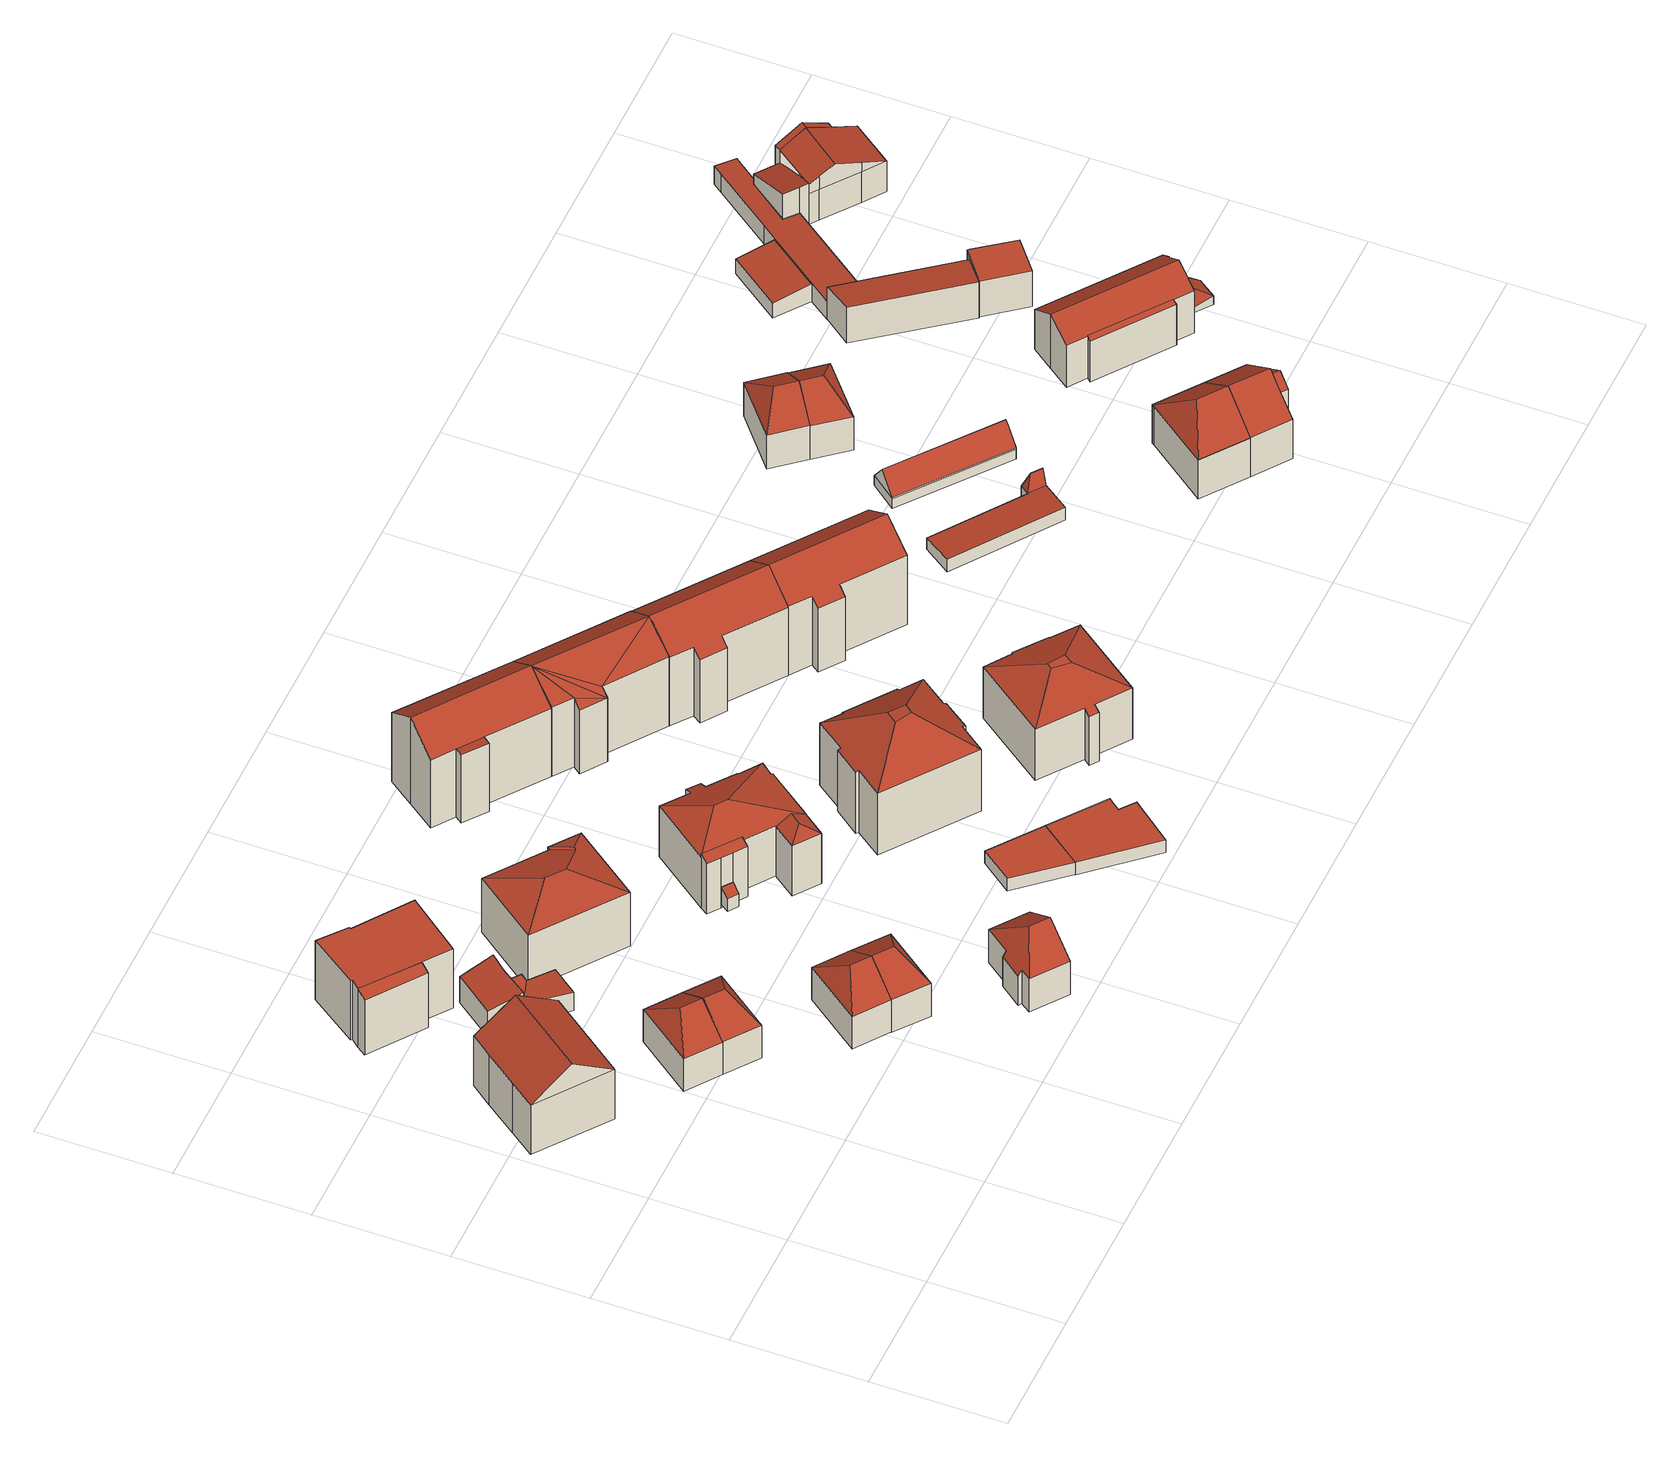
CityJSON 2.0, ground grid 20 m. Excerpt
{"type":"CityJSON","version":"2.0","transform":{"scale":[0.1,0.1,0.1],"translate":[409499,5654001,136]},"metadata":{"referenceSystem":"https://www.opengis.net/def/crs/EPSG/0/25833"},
"CityObjects":{
"building1":{"type":"Building","attributes":{"Dachtyp_tdc":"tdcFreeFormRoof","Gemeindeschluessel":14612000,"Dachneigung":33.84,"QualitaetDacherkennung":69,"Geometrietyp2DReferenz":"3000","measuredHeight":13.78,"function":"31001_9998","roofType":"5000"},"geometry":[{"type":"Solid","lod":"2","boundaries":[[[[0,1,2,3]],[[1,4,5,2]],[[4,6,7,5]],[[6,8,9,7]],[[8,10,11,9]],[[10,0,3,11]],[[10,8,12,13]],[[12,6,4,1,0,13]],[[8,6,12]],[[0,10,13]],[[3,2,5,7,9,11]]]],"semantics":{"surfaces":[{"type":"WallSurface"},{"type":"RoofSurface"},{"type":"GroundSurface"}],"values":[[0,0,0,0,0,0,1,1,0,0,2]]}}]},
"building2":{"type":"Building","attributes":{"Dachtyp_tdc":"tdcHipAndGableRoof","Gemeindeschluessel":14612000,"Dachneigung":34.85,"QualitaetDacherkennung":81,"Geometrietyp2DReferenz":"3000","measuredHeight":9.81,"function":"31001_9998","roofType":"5000"},"geometry":[{"type":"Solid","lod":"2","boundaries":[[[[14,15,16,17]],[[15,18,19,16]],[[18,20,21,19]],[[20,14,17,21]],[[18,15,22]],[[14,20,23]],[[15,14,23,22]],[[20,18,22,23]],[[17,16,19,21]]]],"semantics":{"surfaces":[{"type":"WallSurface"},{"type":"RoofSurface"},{"type":"GroundSurface"}],"values":[[0,0,0,0,1,0,1,1,2]]}}]},
"building3":{"type":"Building","attributes":{"Dachtyp_tdc":"tdcHipAndGableRoof","Gemeindeschluessel":14612000,"Dachneigung":34.79,"QualitaetDacherkennung":77,"Geometrietyp2DReferenz":"3000","measuredHeight":9.84,"function":"31001_9998","roofType":"5000"},"geometry":[{"type":"Solid","lod":"2","boundaries":[[[[20,24,25,21]],[[24,26,27,25]],[[26,28,17,27]],[[28,20,21,17]],[[26,24,29]],[[20,28,30]],[[24,20,30,29]],[[28,26,29,30]],[[21,25,27,17]]]],"semantics":{"surfaces":[{"type":"WallSurface"},{"type":"RoofSurface"},{"type":"GroundSurface"}],"values":[[0,0,0,0,1,0,1,1,2]]}}]},
"building4":{"type":"Building","attributes":{"Dachtyp_tdc":"tdcPolyFlatRoof","Gemeindeschluessel":14612000,"Dachneigung":16.43,"QualitaetDacherkennung":71,"Geometrietyp2DReferenz":"3000","measuredHeight":6.4,"function":"31001_9998","roofType":"2100"},"geometry":[{"type":"Solid","lod":"2","boundaries":[[[[31,32,33,34]],[[32,35,36,33]],[[35,37,38,36]],[[37,39,40,38]],[[39,41,42,40]],[[41,31,34,42]],[[41,39,37,35,32,31]],[[34,33,36,38,40,42]]]],"semantics":{"surfaces":[{"type":"WallSurface"},{"type":"RoofSurface"},{"type":"GroundSurface"}],"values":[[0,0,0,0,0,0,1,2]]}}]},
"building5":{"type":"Building","attributes":{"Gemeindeschluessel":14612000,"Geometrietyp2DReferenz":"3000","function":"31001_9998","roofType":"9999"},"children":["building5-1","building5-2"]},
"building5-1":{"type":"BuildingPart","attributes":{"Dachtyp_tdc":"tdcPolyFlatRoof","Dachneigung":0,"QualitaetDacherkennung":50,"Geometrietyp2DReferenz":"3000","measuredHeight":11.24,"roofType":"1000"},"parents":["building5"],"geometry":[{"type":"MultiSurface","lod":"2","boundaries":[[[43,44,45,46,47]],[[48,49,50,51]],[[49,52,53,50]],[[52,54,55,53]],[[54,56,57,55]],[[56,58,59,57]],[[58,60,61,59]],[[60,43,47,61]],[[60,58,56,54,52,49,48,62,44,43]],[[47,46,51,50,53,55,57,59,61]]],"semantics":{"surfaces":[{"type":"WallSurface"},{"type":"RoofSurface"},{"type":"GroundSurface"}],"values":[0,0,0,0,0,0,0,0,1,2]}}]},
"building5-2":{"type":"BuildingPart","attributes":{"Dachtyp_tdc":"tdcPolyFlatRoof","Dachneigung":26.77,"QualitaetDacherkennung":35,"Geometrietyp2DReferenz":"3000","measuredHeight":11.25,"roofType":"2100"},"parents":["building5"],"geometry":[{"type":"MultiSurface","lod":"2","boundaries":[[[63,48,51,64]],[[45,65,66,46]],[[65,63,64,66]],[[65,45,62,48,63]],[[64,51,46,66]]],"semantics":{"surfaces":[{"type":"WallSurface"},{"type":"RoofSurface"},{"type":"GroundSurface"}],"values":[0,0,0,1,2]}}]},
"building6":{"type":"Building","attributes":{"Gemeindeschluessel":14612000,"Geometrietyp2DReferenz":"3000","function":"31001_9998","roofType":"9999"},"children":["building6-1","building6-2"]},
"building6-1":{"type":"BuildingPart","attributes":{"Dachtyp_tdc":"tdcPolyFlatRoof","Dachneigung":0,"QualitaetDacherkennung":45,"Geometrietyp2DReferenz":"3000","measuredHeight":3.74,"roofType":"1000"},"parents":["building6"],"geometry":[{"type":"MultiSurface","lod":"2","boundaries":[[[67,68,69,70]],[[68,71,72,69]],[[71,73,74,72]],[[71,68,67,75,73]],[[74,70,69,72]]],"semantics":{"surfaces":[{"type":"WallSurface"},{"type":"RoofSurface"},{"type":"GroundSurface"}],"values":[0,0,0,1,2]}}]},
"building6-2":{"type":"BuildingPart","attributes":{"Dachtyp_tdc":"tdcPolyFlatRoof","Dachneigung":2.97,"QualitaetDacherkennung":75,"Geometrietyp2DReferenz":"3000","measuredHeight":3.81,"roofType":"2100"},"parents":["building6"],"geometry":[{"type":"MultiSurface","lod":"2","boundaries":[[[76,77,67,70,78]],[[73,79,80,74]],[[79,76,78,80]],[[79,73,75,77,76]],[[78,70,74,80]]],"semantics":{"surfaces":[{"type":"WallSurface"},{"type":"RoofSurface"},{"type":"GroundSurface"}],"values":[0,0,0,1,2]}}]},
"building7":{"type":"Building","attributes":{"Dachtyp_tdc":"tdcHipAndGableRoof","Gemeindeschluessel":14612000,"Dachneigung":34.85,"QualitaetDacherkennung":85,"Geometrietyp2DReferenz":"3000","measuredHeight":9.85,"function":"31001_9998","roofType":"5000"},"geometry":[{"type":"Solid","lod":"2","boundaries":[[[[81,82,83,84]],[[82,85,86,83]],[[85,87,88,86]],[[87,81,84,88]],[[85,82,89]],[[81,87,90]],[[82,81,90,89]],[[87,85,89,90]],[[84,83,86,88]]]],"semantics":{"surfaces":[{"type":"WallSurface"},{"type":"RoofSurface"},{"type":"GroundSurface"}],"values":[[0,0,0,0,1,0,1,1,2]]}}]},
"building8":{"type":"Building","attributes":{"Dachtyp_tdc":"tdcHipAndGableRoof","Gemeindeschluessel":14612000,"Dachneigung":34.99,"QualitaetDacherkennung":81,"Geometrietyp2DReferenz":"3000","measuredHeight":9.9,"function":"31001_9998","roofType":"5000"},"geometry":[{"type":"Solid","lod":"2","boundaries":[[[[87,91,92,93]],[[91,94,95,92]],[[94,81,96,95]],[[81,87,93,96]],[[94,91,97]],[[87,81,90]],[[91,87,90,97]],[[81,94,97,90]],[[93,92,95,96]]]],"semantics":{"surfaces":[{"type":"WallSurface"},{"type":"RoofSurface"},{"type":"GroundSurface"}],"values":[[0,0,0,0,1,0,1,1,2]]}}]},
"building9":{"type":"Building","attributes":{"Dachtyp_tdc":"tdcHipAndGableRoof","Gemeindeschluessel":14612000,"Dachneigung":34.83,"QualitaetDacherkennung":85,"Geometrietyp2DReferenz":"3000","measuredHeight":9.99,"function":"31001_9998","roofType":"5000"},"geometry":[{"type":"Solid","lod":"2","boundaries":[[[[98,99,100,101]],[[99,102,103,100]],[[102,104,105,103]],[[104,106,107,105]],[[106,108,109,107]],[[108,110,111,109]],[[110,112,113,111]],[[112,114,115,113]],[[114,98,101,115]],[[110,108,106,104,102,99,116]],[[99,98,114,116]],[[114,112,110,116]],[[101,100,103,105,107,109,111,113,115]]]],"semantics":{"surfaces":[{"type":"WallSurface"},{"type":"RoofSurface"},{"type":"GroundSurface"}],"values":[[0,0,0,0,0,0,0,0,0,1,1,1,2]]}}]},
"building10":{"type":"Building","attributes":{"Dachtyp_tdc":"tdcFreeFormRoof","Gemeindeschluessel":14612000,"Dachneigung":20.28,"QualitaetDacherkennung":80,"Geometrietyp2DReferenz":"3000","measuredHeight":12.46,"function":"31001_9998","roofType":"5000"},"geometry":[{"type":"Solid","lod":"2","boundaries":[[[[117,118,119,120]],[[118,121,122,119]],[[121,123,124,122]],[[123,125,126,124]],[[125,127,128,126]],[[127,117,120,128]],[[129,130,131,127,125]],[[129,125,123]],[[130,129,123,121]],[[132,131,130,121,118]],[[132,118,117]],[[131,132,117,127]],[[120,119,122,124,126,128]]]],"semantics":{"surfaces":[{"type":"WallSurface"},{"type":"RoofSurface"},{"type":"GroundSurface"}],"values":[[0,0,0,0,0,0,1,1,1,1,1,1,2]]}}]},
"building11":{"type":"Building","attributes":{"Dachtyp_tdc":"tdcPolyFlatRoof","Gemeindeschluessel":14612000,"Dachneigung":29.36,"QualitaetDacherkennung":40,"Geometrietyp2DReferenz":"3000","measuredHeight":3.29,"function":"31001_9998","roofType":"2100"},"geometry":[{"type":"Solid","lod":"2","boundaries":[[[[133,134,135,136]],[[134,137,138,135]],[[137,139,140,138]],[[139,133,136,140]],[[139,137,134,133]],[[136,135,138,140]]]],"semantics":{"surfaces":[{"type":"WallSurface"},{"type":"RoofSurface"},{"type":"GroundSurface"}],"values":[[0,0,0,0,1,2]]}}]},
"building12":{"type":"Building","attributes":{"Gemeindeschluessel":14612000,"Geometrietyp2DReferenz":"3000","function":"31001_9998","roofType":"9999"},"children":["building12-1","building12-2","building12-3"]},
"building12-1":{"type":"BuildingPart","attributes":{"Dachtyp_tdc":"tdcHipRoof","Dachneigung":24.66,"QualitaetDacherkennung":58,"Geometrietyp2DReferenz":"3000","measuredHeight":12.18,"roofType":"3200"},"parents":["building12"],"geometry":[{"type":"MultiSurface","lod":"2","boundaries":[[[141,142,143,144,145,146,147,148]],[[149,150,151,152,153,154,155,156,157,158,159,160,161,162,163]],[[141,164,150,149]],[[164,165,151,150]],[[165,166,152,151]],[[166,167,153,152]],[[167,168,154,153]],[[168,169,155,154]],[[169,170,156,155]],[[170,171,157,156]],[[171,172,158,157]],[[172,173,159,158]],[[173,174,175,160,159]],[[143,142,163,162,176]],[[146,174,173,172,171,147]],[[164,141,148]],[[171,170,169,168,167,166,165,164,148,147]]],"semantics":{"surfaces":[{"type":"RoofSurface"},{"type":"GroundSurface"},{"type":"WallSurface"}],"values":[0,1,2,2,2,2,2,2,2,2,2,2,2,2,0,0,0]}}]},
"building12-2":{"type":"BuildingPart","attributes":{"Dachtyp_tdc":"tdcPolyFlatRoof","Dachneigung":26.83,"QualitaetDacherkennung":47,"Geometrietyp2DReferenz":"3000","measuredHeight":10.16,"roofType":"2100"},"parents":["building12"],"geometry":[{"type":"MultiSurface","lod":"2","boundaries":[[[177,178,179,163,142]],[[178,180,181,179]],[[180,182,183,181]],[[182,184,185,183]],[[184,186,141,149,185]],[[186,184,182,180,178,177]],[[163,179,181,183,185,149]]],"semantics":{"surfaces":[{"type":"WallSurface"},{"type":"RoofSurface"},{"type":"GroundSurface"}],"values":[0,0,0,0,0,1,2]}}]},
"building12-3":{"type":"BuildingPart","attributes":{"Dachtyp_tdc":"tdcHipAndGableRoof","Dachneigung":27.23,"QualitaetDacherkennung":76,"Geometrietyp2DReferenz":"3000","measuredHeight":10.63,"roofType":"5000"},"parents":["building12"],"geometry":[{"type":"MultiSurface","lod":"2","boundaries":[[[175,187,188,160]],[[187,189,190,188]],[[189,176,162,190]],[[189,187,191]],[[187,175,146,145,192,191]],[[176,189,191,192,144]],[[160,188,190,162,161]]],"semantics":{"surfaces":[{"type":"WallSurface"},{"type":"RoofSurface"},{"type":"GroundSurface"}],"values":[0,0,0,1,1,1,2]}}]},
"building13":{"type":"Building","attributes":{"Dachtyp_tdc":"tdcPolyFlatRoof","Gemeindeschluessel":14612000,"Dachneigung":0,"QualitaetDacherkennung":88,"Geometrietyp2DReferenz":"3000","measuredHeight":2.32,"function":"31001_9998","roofType":"1000"},"geometry":[{"type":"Solid","lod":"2","boundaries":[[[[193,194,195,196]],[[194,197,198,195]],[[197,199,200,198]],[[199,193,196,200]],[[199,197,194,193]],[[196,195,198,200]]]],"semantics":{"surfaces":[{"type":"WallSurface"},{"type":"RoofSurface"},{"type":"GroundSurface"}],"values":[[0,0,0,0,1,2]]}}]},
"building14":{"type":"Building","attributes":{"Dachtyp_tdc":"tdcPolyFlatRoof","Gemeindeschluessel":14612000,"Dachneigung":0,"QualitaetDacherkennung":88,"Geometrietyp2DReferenz":"3000","measuredHeight":2.4,"function":"31001_9998","roofType":"1000"},"geometry":[{"type":"Solid","lod":"2","boundaries":[[[[201,202,203,204]],[[202,193,205,203]],[[193,199,206,205]],[[199,207,208,206]],[[207,209,210,208]],[[209,201,204,210]],[[209,207,199,193,202,201]],[[204,203,205,206,208,210]]]],"semantics":{"surfaces":[{"type":"WallSurface"},{"type":"RoofSurface"},{"type":"GroundSurface"}],"values":[[0,0,0,0,0,0,1,2]]}}]},
"building15":{"type":"Building","attributes":{"Gemeindeschluessel":14612000,"Geometrietyp2DReferenz":"3000","function":"31001_9998","roofType":"9999"},"children":["building15-1","building15-2"]},
"building15-1":{"type":"BuildingPart","attributes":{"Dachtyp_tdc":"tdcPolyFlatRoof","Dachneigung":4.28,"QualitaetDacherkennung":45,"Geometrietyp2DReferenz":"3000","measuredHeight":12.95,"roofType":"2100"},"parents":["building15"],"geometry":[{"type":"MultiSurface","lod":"2","boundaries":[[[211,212,213,214]],[[215,216,217,218]],[[215,211,214,216]],[[215,218,212,211]],[[214,213,217,216]]],"semantics":{"surfaces":[{"type":"WallSurface"},{"type":"RoofSurface"},{"type":"GroundSurface"}],"values":[0,0,0,1,2]}}]},
"building15-2":{"type":"BuildingPart","attributes":{"Dachtyp_tdc":"tdcGableRoof","Dachneigung":35.18,"QualitaetDacherkennung":79,"Geometrietyp2DReferenz":"3000","measuredHeight":16.48,"roofType":"3100"},"parents":["building15"],"geometry":[{"type":"MultiSurface","lod":"2","boundaries":[[[212,219,220,213]],[[219,221,222,220]],[[221,223,224,222]],[[223,225,226,224]],[[225,227,228,226]],[[227,229,230,228]],[[229,218,217,230]],[[227,225,223,221]],[[221,219,212,218,229,227]],[[213,220,222,224,226,228,230,217]]],"semantics":{"surfaces":[{"type":"WallSurface"},{"type":"RoofSurface"},{"type":"GroundSurface"}],"values":[0,0,0,0,0,0,0,1,1,2]}}]},
"building16":{"type":"Building","attributes":{"Dachtyp_tdc":"tdcCutTentRoof","Gemeindeschluessel":14612000,"Dachneigung":34.44,"QualitaetDacherkennung":77,"Geometrietyp2DReferenz":"3000","measuredHeight":16.45,"function":"31001_9998","roofType":"9999"},"geometry":[{"type":"Solid","lod":"2","boundaries":[[[[231,232,233,234]],[[232,235,236,233]],[[235,237,238,236]],[[237,239,240,238]],[[239,241,242,240]],[[241,243,244,242]],[[243,245,246,244]],[[245,247,248,246]],[[247,249,250,248]],[[249,251,252,250]],[[251,253,254,252]],[[253,255,256,254]],[[255,257,258,256]],[[257,259,260,258]],[[259,261,262,260]],[[261,231,234,262]],[[239,237,235,232,231,261,263,264]],[[249,247,245,243,241,239,264,265]],[[259,257,255,253,251,249,265,266]],[[261,259,266,263]],[[266,265,264,263]],[[234,233,236,238,240,242,244,246,248,250,252,254,256,258,260,262]]]],"semantics":{"surfaces":[{"type":"WallSurface"},{"type":"RoofSurface"},{"type":"GroundSurface"}],"values":[[0,0,0,0,0,0,0,0,0,0,0,0,0,0,0,0,1,1,1,1,1,2]]}}]},
"building17":{"type":"Building","attributes":{"Dachtyp_tdc":"tdcFreeFormRoof","Gemeindeschluessel":14612000,"Dachneigung":34.67,"QualitaetDacherkennung":78,"Geometrietyp2DReferenz":"3000","measuredHeight":16.41,"function":"31001_9998","roofType":"5000"},"geometry":[{"type":"Solid","lod":"2","boundaries":[[[[267,268,230,269]],[[268,225,226,230]],[[225,270,271,226]],[[270,272,273,271]],[[272,274,275,273]],[[274,276,277,275]],[[276,278,279,277]],[[278,267,269,279]],[[280,270,225,281]],[[281,268,267]],[[280,274,272]],[[281,274,280]],[[281,276,274]],[[267,276,281]],[[276,267,278]],[[272,270,280]],[[225,268,281]],[[269,230,226,271,273,275,277,279]]]],"semantics":{"surfaces":[{"type":"WallSurface"},{"type":"RoofSurface"},{"type":"GroundSurface"}],"values":[[0,0,0,0,0,0,0,0,1,1,1,1,1,1,1,0,0,2]]}}]},
"building18":{"type":"Building","attributes":{"Dachtyp_tdc":"tdcCutTentRoof","Gemeindeschluessel":14612000,"Dachneigung":23.94,"QualitaetDacherkennung":84,"Geometrietyp2DReferenz":"3000","measuredHeight":12.56,"function":"31001_9998","roofType":"9999"},"geometry":[{"type":"Solid","lod":"2","boundaries":[[[[282,283,284,285]],[[283,286,287,284]],[[286,288,289,287]],[[288,290,291,289]],[[290,292,293,291]],[[292,294,295,293]],[[294,296,297,295]],[[296,298,299,297]],[[298,300,301,299]],[[300,302,303,301]],[[302,304,305,303]],[[304,282,285,305]],[[288,286,306,307]],[[298,296,294,292,290,288,307,308]],[[300,298,308,309]],[[286,283,282,304,302,300,309,306]],[[309,308,307,306]],[[285,284,287,289,291,293,295,297,299,301,303,305]]]],"semantics":{"surfaces":[{"type":"WallSurface"},{"type":"RoofSurface"},{"type":"GroundSurface"}],"values":[[0,0,0,0,0,0,0,0,0,0,0,0,1,1,1,1,1,2]]}}]},
"building19":{"type":"Building","attributes":{"Dachtyp_tdc":"tdcFreeFormRoof","Gemeindeschluessel":14612000,"Dachneigung":33.73,"QualitaetDacherkennung":85,"Geometrietyp2DReferenz":"3000","measuredHeight":16.47,"function":"31001_9998","roofType":"5000"},"geometry":[{"type":"Solid","lod":"2","boundaries":[[[[310,311,312,313,314,315,316,317]],[[311,318,312]],[[319,314,313]],[[320,321,273,271,322,323,324,325]],[[316,315,321,320]],[[315,314,273,321]],[[314,319,271,273]],[[319,318,322,271]],[[318,311,323,322]],[[311,310,324,323]],[[310,317,325,324]],[[317,316,320,325]],[[312,318,319,313]]]],"semantics":{"surfaces":[{"type":"RoofSurface"},{"type":"WallSurface"},{"type":"GroundSurface"}],"values":[[0,1,1,2,1,1,1,1,1,1,1,1,0]]}}]},
"building20":{"type":"Building","attributes":{"Dachtyp_tdc":"tdcFreeFormRoof","Gemeindeschluessel":14612000,"Dachneigung":33.12,"QualitaetDacherkennung":84,"Geometrietyp2DReferenz":"3000","measuredHeight":16.45,"function":"31001_9998","roofType":"5000"},"geometry":[{"type":"Solid","lod":"2","boundaries":[[[[326,327,328,329]],[[327,330,331,328]],[[330,332,333,331]],[[334,335,318,312]],[[327,326,334,312,336,337,332,330]],[[318,336,312]],[[326,335,334]],[[333,338,323,322,339,329,328,331]],[[318,335,339,322]],[[332,337,338,333]],[[337,336,323,338]],[[336,318,322,323]],[[335,326,329,339]]]],"semantics":{"surfaces":[{"type":"WallSurface"},{"type":"RoofSurface"},{"type":"GroundSurface"}],"values":[[0,0,0,1,1,0,0,2,0,0,0,0,0]]}}]},
"building21":{"type":"Building","attributes":{"Gemeindeschluessel":14612000,"Geometrietyp2DReferenz":"3000","function":"31001_9998","roofType":"9999"},"children":["building21-1","building21-2"]},
"building21-1":{"type":"BuildingPart","attributes":{"Dachtyp_tdc":"tdcPolyFlatRoof","Dachneigung":2.86,"QualitaetDacherkennung":60,"Geometrietyp2DReferenz":"3000","measuredHeight":2.39,"roofType":"2100"},"parents":["building21"],"geometry":[{"type":"MultiSurface","lod":"2","boundaries":[[[340,341,342,343,344]],[[341,345,346,342]],[[345,347,348,346]],[[347,349,350,351,348]],[[349,347,345,341,340]],[[343,342,346,348,351]]],"semantics":{"surfaces":[{"type":"WallSurface"},{"type":"RoofSurface"},{"type":"GroundSurface"}],"values":[0,0,0,0,1,2]}}]},
"building21-2":{"type":"BuildingPart","attributes":{"Dachtyp_tdc":"tdcFreeFormRoof","Dachneigung":72.01,"QualitaetDacherkennung":23,"Geometrietyp2DReferenz":"3000","measuredHeight":4.74,"roofType":"5000"},"parents":["building21"],"geometry":[{"type":"MultiSurface","lod":"2","boundaries":[[[350,352,353,351]],[[352,354,355,353]],[[354,344,343,355]],[[356,344,354]],[[357,356,354,352]],[[357,352,350]],[[356,357,350,344]],[[351,353,355,343]]],"semantics":{"surfaces":[{"type":"WallSurface"},{"type":"RoofSurface"},{"type":"GroundSurface"}],"values":[0,0,0,0,1,1,1,2]}}]},
"building22":{"type":"Building","attributes":{"Dachtyp_tdc":"tdcGableRoof","Gemeindeschluessel":14612000,"Dachneigung":43.9,"QualitaetDacherkennung":10,"Geometrietyp2DReferenz":"3000","measuredHeight":4.81,"function":"31001_9998","roofType":"3100"},"geometry":[{"type":"Solid","lod":"2","boundaries":[[[[358,359,360,361]],[[359,362,363,360]],[[362,364,365,363]],[[364,366,367,365]],[[366,358,361,367]],[[368,369,370,371,372]],[[359,371,370,362]],[[362,370,369,364]],[[358,372,371,359]],[[366,368,372,358]],[[364,369,368,366]],[[361,360,363,365,367]]]],"semantics":{"surfaces":[{"type":"WallSurface"},{"type":"RoofSurface"},{"type":"GroundSurface"}],"values":[[0,0,0,0,0,1,1,0,0,0,0,2]]}}]},
"building23":{"type":"Building","attributes":{"Dachtyp_tdc":"tdcHipAndGableRoof","Gemeindeschluessel":14612000,"Dachneigung":35.02,"QualitaetDacherkennung":72,"Geometrietyp2DReferenz":"3000","measuredHeight":9.93,"function":"31001_9998","roofType":"5000"},"geometry":[{"type":"Solid","lod":"2","boundaries":[[[[373,374,375,376]],[[374,377,378,375]],[[377,379,380,378]],[[379,373,376,380]],[[377,374,381]],[[373,379,382]],[[374,373,382,381]],[[379,377,381,382]],[[376,375,378,380]]]],"semantics":{"surfaces":[{"type":"WallSurface"},{"type":"RoofSurface"},{"type":"GroundSurface"}],"values":[[0,0,0,0,1,0,1,1,2]]}}]},
"building24":{"type":"Building","attributes":{"Dachtyp_tdc":"tdcFreeFormRoof","Gemeindeschluessel":14612000,"Dachneigung":38.06,"QualitaetDacherkennung":88,"Geometrietyp2DReferenz":"3000","measuredHeight":12.05,"function":"31001_9998","roofType":"5000"},"geometry":[{"type":"Solid","lod":"2","boundaries":[[[[383,384,385,386]],[[384,387,388,385]],[[387,389,390,388]],[[389,391,392,390]],[[391,383,386,392]],[[393,389,394,395]],[[396,395,394,397]],[[383,391,393,395,396]],[[389,393,391]],[[384,397,394,387]],[[383,396,397,384]],[[387,394,389]],[[386,385,388,390,392]]]],"semantics":{"surfaces":[{"type":"WallSurface"},{"type":"RoofSurface"},{"type":"GroundSurface"}],"values":[[0,0,0,0,0,1,1,1,0,0,0,0,2]]}}]},
"building25":{"type":"Building","attributes":{"Dachtyp_tdc":"tdcHipAndGableRoof","Gemeindeschluessel":14612000,"Dachneigung":34.9,"QualitaetDacherkennung":75,"Geometrietyp2DReferenz":"3000","measuredHeight":9.89,"function":"31001_9998","roofType":"5000"},"geometry":[{"type":"Solid","lod":"2","boundaries":[[[[398,399,400,380]],[[399,401,402,400]],[[401,403,376,402]],[[403,398,380,376]],[[401,399,404]],[[398,403,382]],[[399,398,382,404]],[[403,401,404,382]],[[380,400,402,376]]]],"semantics":{"surfaces":[{"type":"WallSurface"},{"type":"RoofSurface"},{"type":"GroundSurface"}],"values":[[0,0,0,0,1,0,1,1,2]]}}]},
"building26":{"type":"Building","attributes":{"Gemeindeschluessel":14612000,"Geometrietyp2DReferenz":"3000","function":"31001_9998","roofType":"9999"},"children":["building26-1","building26-2"]},
"building26-1":{"type":"BuildingPart","attributes":{"Dachtyp_tdc":"tdcGableRoof","Dachneigung":38.03,"QualitaetDacherkennung":44,"Geometrietyp2DReferenz":"3000","measuredHeight":10.83,"roofType":"3100"},"parents":["building26"],"geometry":[{"type":"MultiSurface","lod":"2","boundaries":[[[405,406,407,408]],[[406,409,410,407]],[[409,411,412,410]],[[406,405,413,414]],[[411,409,414,413]],[[406,414,409]],[[407,410,412,415,408]]],"semantics":{"surfaces":[{"type":"WallSurface"},{"type":"RoofSurface"},{"type":"GroundSurface"}],"values":[0,0,0,1,1,0,2]}}]},
"building26-2":{"type":"BuildingPart","attributes":{"Dachtyp_tdc":"tdcGableRoof","Dachneigung":38.01,"QualitaetDacherkennung":62,"Geometrietyp2DReferenz":"3000","measuredHeight":12.06,"roofType":"3100"},"parents":["building26"],"geometry":[{"type":"MultiSurface","lod":"2","boundaries":[[[416,397,385,417]],[[397,396,418,385]],[[396,383,386,418]],[[383,419,420,386]],[[419,421,408,420]],[[421,405,408]],[[422,412,411]],[[422,416,417,412]],[[423,421,419,383,396]],[[396,397,416,422,423]],[[417,385,418,386,420,408,415,412]]],"semantics":{"surfaces":[{"type":"WallSurface"},{"type":"RoofSurface"},{"type":"GroundSurface"}],"values":[0,0,0,0,0,0,0,0,1,1,2]}}]},
"building27":{"type":"Building","attributes":{"Gemeindeschluessel":14612000,"Geometrietyp2DReferenz":"3000","function":"31001_9998","roofType":"9999"},"children":["building27-1","building27-2"]},
"building27-1":{"type":"BuildingPart","attributes":{"Dachtyp_tdc":"tdcGableRoof","Dachneigung":33.6,"QualitaetDacherkennung":58,"Geometrietyp2DReferenz":"3000","measuredHeight":10.34,"roofType":"3100"},"parents":["building27"],"geometry":[{"type":"MultiSurface","lod":"2","boundaries":[[[424,425,426,427]],[[425,428,429,426]],[[428,430,431,429]],[[430,432,433,431]],[[432,434,435,433]],[[434,436,437,435]],[[436,438,439,437]],[[438,440,441,439]],[[440,442,443,441]],[[442,444,445,443]],[[444,446,447,445]],[[440,438,436,434,432,430,428]],[[428,425,424,446,444,442,440]],[[447,427,426,429,431,433,435,437,439,441,443,445]]],"semantics":{"surfaces":[{"type":"WallSurface"},{"type":"RoofSurface"},{"type":"GroundSurface"}],"values":[0,0,0,0,0,0,0,0,0,0,0,1,1,2]}}]},
"building27-2":{"type":"BuildingPart","attributes":{"Dachtyp_tdc":"tdcPolyFlatRoof","Dachneigung":26.98,"QualitaetDacherkennung":46,"Geometrietyp2DReferenz":"3000","measuredHeight":8.14,"roofType":"2100"},"parents":["building27"],"geometry":[{"type":"MultiSurface","lod":"2","boundaries":[[[448,449,450,447,446]],[[449,451,452,450]],[[451,453,427,452]],[[453,424,427]],[[453,451,449,448]],[[447,450,452,427]]],"semantics":{"surfaces":[{"type":"WallSurface"},{"type":"RoofSurface"},{"type":"GroundSurface"}],"values":[0,0,0,0,1,2]}}]},
"building28":{"type":"Building","attributes":{"Dachtyp_tdc":"tdcPolyFlatRoof","Gemeindeschluessel":14612000,"Dachneigung":7.68,"QualitaetDacherkennung":74,"Geometrietyp2DReferenz":"3000","measuredHeight":6.78,"function":"31001_9998","roofType":"2100"},"geometry":[{"type":"Solid","lod":"2","boundaries":[[[[454,455,456,457]],[[455,458,459,456]],[[458,460,461,459]],[[460,462,463,461]],[[462,454,457,463]],[[462,460,458,455,454]],[[457,456,459,461,463]]]],"semantics":{"surfaces":[{"type":"WallSurface"},{"type":"RoofSurface"},{"type":"GroundSurface"}],"values":[[0,0,0,0,0,1,2]]}}]},
"building29":{"type":"Building","attributes":{"Dachtyp_tdc":"tdcPolyFlatRoof","Gemeindeschluessel":14612000,"Dachneigung":5.14,"QualitaetDacherkennung":61,"Geometrietyp2DReferenz":"3000","measuredHeight":3.33,"function":"31001_9998","roofType":"2100"},"geometry":[{"type":"Solid","lod":"2","boundaries":[[[[464,465,466,467]],[[465,468,469,466]],[[468,470,471,469]],[[470,464,467,471]],[[470,468,465,464]],[[467,466,469,471]]]],"semantics":{"surfaces":[{"type":"WallSurface"},{"type":"RoofSurface"},{"type":"GroundSurface"}],"values":[[0,0,0,0,1,2]]}}]},
"building30":{"type":"Building","attributes":{"Dachtyp_tdc":"tdcPolyFlatRoof","Gemeindeschluessel":14612000,"Dachneigung":0,"QualitaetDacherkennung":75,"Geometrietyp2DReferenz":"3000","measuredHeight":6.67,"function":"31001_9998","roofType":"1000"},"geometry":[{"type":"Solid","lod":"2","boundaries":[[[[472,473,474,475]],[[473,476,477,474]],[[476,478,479,477]],[[478,480,481,479]],[[480,482,483,481]],[[482,472,475,483]],[[482,480,478,476,473,472]],[[475,474,477,479,481,483]]]],"semantics":{"surfaces":[{"type":"WallSurface"},{"type":"RoofSurface"},{"type":"GroundSurface"}],"values":[[0,0,0,0,0,0,1,2]]}}]},
"building31":{"type":"Building","attributes":{"Dachtyp_tdc":"tdcHipAndGableRoof","Gemeindeschluessel":14612000,"Dachneigung":53.9,"QualitaetDacherkennung":10,"Geometrietyp2DReferenz":"3000","measuredHeight":3.76,"function":"31001_9998","roofType":"5000"},"geometry":[{"type":"Solid","lod":"2","boundaries":[[[[484,485,486,487]],[[485,488,489,486]],[[488,490,491,489]],[[490,484,487,491]],[[488,485,492]],[[484,490,493]],[[485,484,493,492]],[[490,488,492,493]],[[487,486,489,491]]]],"semantics":{"surfaces":[{"type":"WallSurface"},{"type":"RoofSurface"},{"type":"GroundSurface"}],"values":[[0,0,0,0,1,0,1,1,2]]}}]},
"building32":{"type":"Building","attributes":{"Dachtyp_tdc":"tdcPolyFlatRoof","Gemeindeschluessel":14612000,"Dachneigung":4.29,"QualitaetDacherkennung":52,"Geometrietyp2DReferenz":"3000","measuredHeight":3.35,"function":"31001_9998","roofType":"2100"},"geometry":[{"type":"Solid","lod":"2","boundaries":[[[[494,495,496,497]],[[495,498,499,496]],[[498,500,501,499]],[[500,502,503,501]],[[502,504,505,503]],[[504,506,467,505]],[[506,507,471,467]],[[507,508,509,471]],[[508,510,511,509]],[[510,512,513,511]],[[512,514,515,513]],[[514,516,517,515]],[[516,518,519,517]],[[518,494,497,519]],[[518,516,514,512,510,508,507,506,504,502,500,498,495,494]],[[497,496,499,501,503,505,467,471,509,511,513,515,517,519]]]],"semantics":{"surfaces":[{"type":"WallSurface"},{"type":"RoofSurface"},{"type":"GroundSurface"}],"values":[[0,0,0,0,0,0,0,0,0,0,0,0,0,0,1,2]]}}]},
"building33":{"type":"Building","attributes":{"Gemeindeschluessel":14612000,"Geometrietyp2DReferenz":"3000","function":"31001_9998","roofType":"9999"},"children":["building33-1","building33-2","building33-3"]},
"building33-1":{"type":"BuildingPart","attributes":{"Dachtyp_tdc":"tdcPolyFlatRoof","Dachneigung":20.01,"QualitaetDacherkennung":69,"Geometrietyp2DReferenz":"3000","measuredHeight":7.8,"roofType":"2100"},"parents":["building33"],"geometry":[{"type":"MultiSurface","lod":"2","boundaries":[[[520,521,522,523,524,525]],[[521,526,527,522]],[[526,528,529,527]],[[528,530,531,529]],[[530,532,533,531]],[[530,528,526,521,520,534,535,532]],[[523,522,527,529,531,533]]],"semantics":{"surfaces":[{"type":"WallSurface"},{"type":"RoofSurface"},{"type":"GroundSurface"}],"values":[0,0,0,0,0,1,2]}}]},
"building33-2":{"type":"BuildingPart","attributes":{"Dachtyp_tdc":"tdcGableRoof","Dachneigung":28.46,"QualitaetDacherkennung":36,"Geometrietyp2DReferenz":"3000","measuredHeight":9.68,"roofType":"3100"},"parents":["building33"],"geometry":[{"type":"MultiSurface","lod":"2","boundaries":[[[533,536,537]],[[537,538,539,533]],[[538,540,541,539]],[[540,542,543,544,541]],[[540,545,546,547,542]],[[546,545,538,537]],[[538,545,540]],[[544,533,539,541]]],"semantics":{"surfaces":[{"type":"WallSurface"},{"type":"RoofSurface"},{"type":"GroundSurface"}],"values":[0,0,0,0,1,1,0,2]}}]},
"building33-3":{"type":"BuildingPart","attributes":{"Dachtyp_tdc":"tdcGableRoof","Dachneigung":25.16,"QualitaetDacherkennung":57,"Geometrietyp2DReferenz":"3000","measuredHeight":9.47,"roofType":"3100"},"parents":["building33"],"geometry":[{"type":"MultiSurface","lod":"2","boundaries":[[[548,549,550,551]],[[549,552,553,550]],[[552,524,523,553]],[[543,554,555,544]],[[554,548,551,555]],[[554,556,547,557,558,559,548]],[[525,560,558,557,561,537,534]],[[552,560,525,524]],[[549,559,558,560,552]],[[548,559,549]],[[543,542,556,554]],[[551,550,553,523,533,544,555]]],"semantics":{"surfaces":[{"type":"WallSurface"},{"type":"RoofSurface"},{"type":"GroundSurface"}],"values":[0,0,0,0,0,1,1,0,0,0,0,2]}}]}
},
"vertices":[
[2,570,114],[30,607,114],[30,607,20],[2,570,20],[66,656,114],[66,656,20],[91,689,114],[91,689,20],[195,611,114],[195,611,20],[106,492,114],[106,492,20],[143,650,158],[54,532,158],
[231,389,88],[182,425,89],[182,425,27],[231,389,27],[246,510,88],[246,510,27],[295,474,88],[295,474,27],[235,452,125],[263,431,125],
[343,438,88],[343,438,27],[279,353,89],[279,353,27],[231,389,89],[290,410,125],[262,431,125],
[222,672,79],[217,675,78],[217,675,15],[222,672,15],[185,708,64],[185,708,15],[230,767,64],[230,767,15],[271,736,79],[271,736,15],[251,713,79],[251,713,15],
[220,772,124],[182,801,124],[182,801,123],[182,801,12],[220,772,12],[105,861,124],[115,873,124],[115,873,12],[105,861,12],[113,875,124],[113,875,12],[164,947,124],[164,947,12],[204,915,124],[204,915,12],[203,912,124],[203,912,12],[284,854,124],[284,854,12],[109,857,124],
[94,847,116],[94,847,12],[174,789,116],[174,789,12],
[222,672,56],[251,713,56],[251,713,19],[222,672,19],[273,696,56],[273,696,19],[265,686,56],[265,686,19],[243,679,56],
[271,620,53],[222,672,57],[271,620,19],[301,659,53],[301,659,19],
[385,211,93],[336,247,93],[336,247,32],[385,211,32],[400,332,93],[400,332,32],[449,296,93],[449,296,32],[389,273,130],[417,253,130],
[497,259,93],[497,259,31],[449,296,31],[433,174,93],[433,174,31],[385,211,31],[444,232,130],
[541,19,94],[490,57,94],[490,57,31],[541,19,31],[501,72,94],[501,72,31],[496,75,86],[496,75,31],[521,108,86],[521,108,31],[526,105,94],[526,105,31],[554,142,94],[554,142,31],[605,104,94],[605,104,31],[573,61,131],[573,61,31],[546,81,131],
[291,694,113],[365,792,113],[365,792,11],[291,694,11],[449,729,113],[449,729,11],[452,733,113],[452,733,11],[493,702,113],[493,702,11],[417,600,113],[417,600,11],[457,697,123],[454,693,123],[404,686,136],[377,706,136],
[514,500,48],[523,513,57],[523,513,24],[514,500,24],[538,502,57],[538,502,24],[528,490,48],[528,490,24],
[513,538,113],[563,500,113],[605,469,113],[608,467,113],[639,443,113],[640,443,113],[602,536,139],[585,549,139],[513,538,17],[579,626,17],[618,597,17],[627,608,17],[645,594,17],[636,583,17],[675,554,17],[674,552,17],[705,530,17],[691,512,17],[693,510,17],[641,441,17],[640,443,17],[605,469,17],[563,500,17],[579,626,113],[618,597,112],[627,608,106],[645,594,106],[636,583,113],[675,554,112],[674,552,113],[705,530,113],[691,512,113],[693,510,112],[641,441,113],[641,441,112],[605,469,112],
[563,500,119],[556,489,112],[556,489,17],[538,502,112],[538,502,17],[523,513,112],[523,513,17],[505,527,112],[505,527,17],[513,538,119],
[616,408,112],[616,408,17],[580,435,112],[580,435,17],[611,438,124],[624,454,124],
[755,101,47],[692,173,47],[692,173,24],[755,101,24],[728,220,47],[728,220,24],[802,164,47],[802,164,24],
[889,69,47],[839,6,47],[839,6,23],[889,69,23],[755,101,23],[802,164,23],[881,104,47],[881,104,23],[867,86,47],[867,86,23],
[540,894,141],[548,905,140],[548,905,11],[540,894,11],[574,868,141],[574,868,11],[583,879,11],[583,879,140],
[516,928,140],[516,928,11],[547,970,176],[547,970,11],[576,1009,142],[576,1009,11],[725,897,142],[725,897,11],[697,859,176],[697,859,11],[666,817,140],[666,817,11],
[722,399,135],[719,402,132],[719,402,17],[722,399,17],[748,440,132],[748,440,17],[751,437,135],[751,437,17],[783,480,135],[783,480,17],[813,458,134],[813,458,17],[816,462,131],[816,462,17],[884,411,131],[884,411,17],[881,407,134],[881,407,17],[911,385,134],[911,385,17],[881,344,134],[881,344,17],[885,341,131],[885,341,17],[856,301,131],[856,301,17],[851,304,134],[851,304,17],[821,264,134],[821,264,17],[693,359,135],[693,359,17],[783,372,179],[796,389,179],[817,370,181],[807,358,181],
[694,796,142],[666,817,142],[694,796,11],[871,789,142],[871,789,11],[812,709,142],[812,709,11],[728,770,142],[728,770,11],[720,759,132],[720,759,11],[685,784,132],[685,784,11],[843,750,175],[697,859,175],
[954,164,109],[962,174,114],[962,174,17],[954,164,17],[901,220,114],[901,220,17],[981,328,114],[981,328,17],[1019,301,114],[1019,301,17],[1021,303,113],[1021,303,17],[1066,269,113],[1066,269,17],[1065,267,114],[1065,267,17],[1102,239,114],[1102,239,17],[1021,130,114],[1021,130,17],[974,165,114],[974,165,17],[967,155,109],[967,155,17],[988,233,142],[994,241,142],[1019,226,141],[1010,212,141],
[876,660,141],[959,599,141],[990,640,176],[842,750,176],[812,709,141],[842,686,141],[833,673,131],[867,648,131],[1019,679,141],[871,789,141],[833,673,11],[842,686,11],[1019,679,11],[959,599,11],[876,660,11],[867,648,11],
[1107,490,142],[1023,552,142],[1023,552,11],[1107,490,11],[1014,540,132],[1014,540,11],[980,565,132],[980,565,11],[1137,531,176],[1166,570,141],[959,599,142],[989,577,142],[989,577,11],[1166,570,11],
[1395,410,33],[1365,370,36],[1365,370,12],[1395,410,12],[1395,410,31],[1216,478,36],[1216,478,12],[1245,519,33],[1245,519,12],[1372,427,33],[1372,427,31],[1372,427,12],
[1383,441,31],[1383,441,12],[1406,424,31],[1406,424,12],[1400,417,59],[1385,428,59],
[1296,590,30],[1327,629,30],[1327,629,12],[1296,590,12],[1475,512,30],[1475,512,12],[1458,491,30],[1458,491,12],[1444,474,30],[1444,474,12],[1444,474,33],[1458,491,55],[1462,496,61],[1314,612,61],[1296,590,33],
[1338,726,76],[1299,772,76],[1299,772,12],[1338,726,12],[1379,838,75],[1379,838,12],[1418,792,75],[1418,792,12],[1355,785,111],[1377,758,111],
[1604,270,86],[1532,174,86],[1532,174,13],[1604,270,13],[1468,222,86],[1468,222,13],[1537,314,86],[1537,314,13],[1540,318,86],[1540,318,13],[1540,317,86],[1468,222,87],[1529,250,133],[1568,221,133],[1532,174,87],
[1418,792,74],[1456,746,74],[1456,746,12],[1376,679,75],[1376,679,12],[1338,726,75],[1399,732,111],
[1634,201,103],[1646,192,103],[1646,192,13],[1634,201,13],[1619,156,104],[1619,156,13],[1607,165,104],[1607,165,13],[1620,182,121],[1632,173,121],[1620,182,13],
[1585,135,87],[1585,135,13],[1568,221,13],[1657,231,86],[1657,231,13],[1634,201,115],[1607,165,116],[1620,182,133],
[1619,444,91],[1593,463,91],[1593,463,11],[1619,444,11],[1617,496,114],[1617,496,11],[1642,530,86],[1642,530,11],[1800,412,86],[1800,412,11],[1800,411,87],[1800,411,11],[1791,399,97],[1791,399,11],[1790,398,97],[1790,398,11],[1775,378,114],[1775,378,11],[1770,371,109],[1770,371,11],[1751,346,91],[1751,346,11],[1725,365,91],[1725,365,11],
[1725,365,92],[1721,359,88],[1721,359,11],[1614,438,88],[1614,438,11],[1619,444,92],
[1560,766,74],[1591,807,67],[1591,807,6],[1560,766,6],[1613,779,67],[1613,779,6],[1711,653,67],[1711,653,6],[1671,622,74],[1671,622,6],
[1614,839,38],[1566,875,33],[1566,875,5],[1614,839,5],[1623,952,33],[1623,952,5],[1671,916,38],[1671,916,5],
[1716,564,75],[1671,622,75],[1671,622,8],[1716,564,8],[1711,653,75],[1711,653,8],[1719,659,75],[1719,659,8],[1722,656,75],[1722,656,8],[1763,602,75],[1763,602,8],
[1829,370,27],[1808,342,28],[1808,342,12],[1829,370,12],[1770,371,18],[1770,371,12],[1790,398,18],[1790,398,12],[1792,364,49],[1808,385,49],
[1711,921,37],[1732,905,35],[1732,905,5],[1711,921,5],[1642,783,35],[1642,783,5],[1631,791,36],[1631,791,5],[1613,779,36],[1613,779,5],[1591,807,39],[1591,807,5],[1614,839,39],[1671,916,39],[1688,938,39],[1688,938,5],[1754,1027,39],[1754,1027,5],[1765,1042,39],[1765,1042,5],[1792,1021,36],[1792,1021,5],[1760,978,36],[1760,978,5],[1756,981,37],[1756,981,5],
[1743,897,84],[1732,905,84],[1732,905,6],[1743,897,6],[1743,897,64],[1743,897,81],[1711,921,84],[1711,921,6],[1756,981,57],[1756,981,6],[1760,978,57],[1760,978,6],[1788,957,57],[1788,957,6],[1749,904,81],[1777,942,64],
[1788,957,64],[1788,957,81],[1794,966,81],[1794,966,6],[1859,917,81],[1859,917,6],[1853,909,81],[1853,909,64],[1853,909,6],[1827,941,103],[1821,933,103],[1845,915,87],
[1839,825,64],[1808,848,64],[1808,848,6],[1839,825,6],[1756,887,64],[1756,887,6],[1884,886,64],[1884,886,6],[1853,909,82],[1821,933,101],[1775,872,101],[1808,848,82],[1756,887,89],[1789,957,81]
]}
